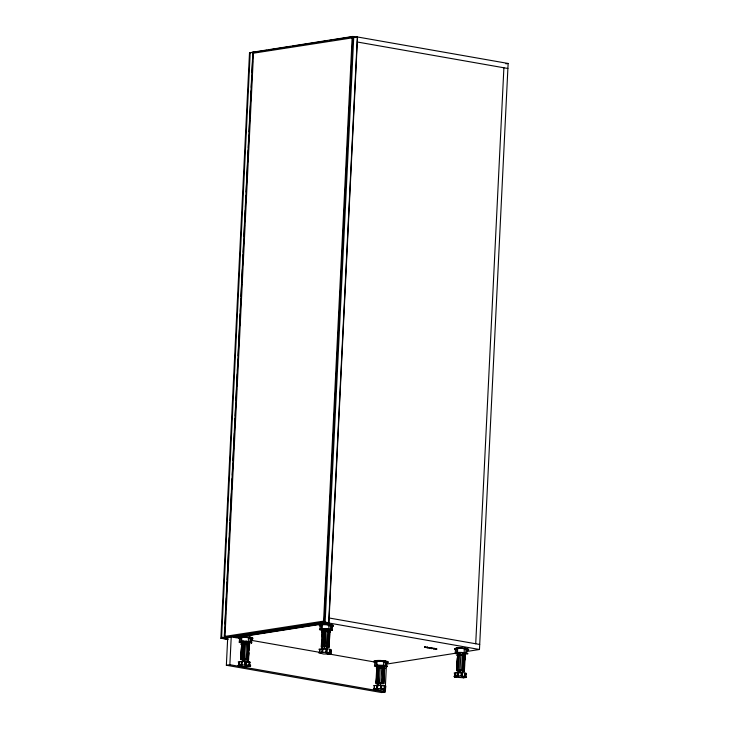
<?xml version="1.0" encoding="UTF-8"?>
<svg xmlns="http://www.w3.org/2000/svg" width="729" height="729" viewBox="0 0 729 729"><rect width="100%" height="100%" fill="white"/><g stroke="black" fill="none" stroke-linecap="round" stroke-linejoin="round"><path stroke-width="1.09" d="M227.302 639.36L220.869 638.23L249.509 52.761L253.018 52.215L252.735 57.892M222.518 637.155L222.463 638.276L221.762 638.385M227.776 638.249L224.231 637.629L252.863 52.16L352.882 36.45L357.319 37.234L328.679 622.694L234.146 637.547M224.878 627.45L224.386 637.675L220.869 638.23M225.051 624.033L225.607 612.67M225.771 609.253L226.327 597.889M226.491 594.481L227.102 581.97M227.22 579.701L227.831 567.198M227.94 564.92L228.551 552.418M228.66 550.14L229.27 537.638M229.444 534.229L230 522.857M230.109 520.588L230.719 508.077M230.883 504.668L231.439 493.296M231.612 489.888L232.168 478.525M232.332 475.108L232.888 463.744M233.052 460.336L233.663 447.825M233.781 445.556L234.392 433.044M234.501 430.775L235.112 418.273M235.221 415.995L235.832 403.492M236.005 400.084L236.561 388.712M236.67 386.443L237.28 373.931M237.444 370.523L238 359.151M238.173 355.743L238.729 344.38M238.893 340.962L239.449 329.599M239.613 326.191L240.224 313.68M240.342 311.411L240.953 298.899M241.062 296.63L241.673 284.128M241.782 281.85L242.393 269.347M242.566 265.939L243.121 254.567M243.231 252.289L243.841 239.786M244.005 236.378L244.561 225.006M244.734 221.598L245.29 210.234M245.454 206.817L246.01 195.454M246.174 192.037L246.785 179.534M246.903 177.265L247.514 164.754M247.623 162.485L248.234 149.983M248.343 147.705L248.953 135.202M249.127 131.785L249.683 120.422M249.792 118.144L250.402 105.641M250.566 102.233L251.122 90.861M251.295 87.453L251.851 76.08M252.015 72.672L252.571 61.309M253.564 52.051L224.933 637.52L225.817 637.675M386.361 666.324L385.103 692.003L381.595 692.55L226.364 665.258L227.721 637.356M226.364 665.258L229.872 664.711L231.239 636.8L239.048 638.176M239.367 641.666L239.568 637.656L240.798 637.884L240.606 641.885L239.367 641.666L239.148 642.486L240.989 642.623M250.293 664.046L250.083 666.434L242.793 666.689L238.465 665.686L238.62 662.479M238.62 665.212L239.267 661.85L239.112 665.058L240.825 665.258L238.018 665.413L238.465 665.686M240.606 659.508L241.855 642.058L240.606 659.508L243.504 660.155M240.606 641.885L242.839 641.556L241.6 641.329L241.8 637.328L248.489 637.529L248.288 641.538L247.259 641.693L251.76 642.304L251.541 643.133L250.311 642.905M242.019 644.773C241.208 645.019 241.39 643.443 241.837 644.263M241.171 656.073L241.645 646.441M242.046 665.112L241.226 664.793L241.381 661.595L242.347 661.558L242.046 665.112L245.217 664.848L245.372 661.64L246.42 661.732L246.256 664.939L244.762 665.121L244.926 661.923L246.42 661.732M240.743 659.262L241.472 659.071L242.365 640.882M246.584 641.821L247.978 642.003L247.14 659.226L244.16 658.989L244.999 641.766L243.522 641.739L242.848 658.998L241.645 659.107L242.493 641.885L241.591 642.039M242.848 658.998L243.568 640.773M244.16 658.989L245.072 640.764M245.746 659.043L246.612 640.9M245.81 665.212L245.965 662.005M248.953 650.35L249.19 642.486L248.616 659.727L246.931 659.244L247.978 642.003M247.942 659.481L248.78 642.258L247.778 642.021M248.844 652.491L248.215 659.964L248.78 642.258M248.215 659.964L248.662 653.293M248.981 646.878L249.19 642.486M250.193 666.178C242.219 665.559 257.027 666.406 247.268 665.44L248.789 665.322L248.944 662.123L247.423 662.233M249.919 642.167L250.111 638.167L248.343 637.848M249.418 665.495L249.582 662.287L248.944 662.123M250.949 642.021L251.15 638.012L252.261 638.877L251.742 639.123M251.541 643.133L251.642 641.128M320.022 628.99L320.222 624.99L321.453 625.209L321.261 629.218L320.022 628.99A6.679 1.075 2.8 0 0 320.669 630.102L321.68 629.947M319.284 652.546L319.913 649.184L319.758 652.391L321.471 652.592L318.691 652.737L323.494 654.013L328.861 654.004L327.503 653.731C332.697 657.312 330.793 644.381 330.866 653.348L328.934 653.412L330.802 653.521M322.774 647.343L321.279 646.842L322.245 629.373L324.323 629.109L323.476 646.331L321.407 646.596L321.881 642.331M321.261 629.218L323.457 628.89L322.218 628.662L322.418 624.662A6.679 1.075 2.8 0 1 329.052 624.871L328.861 628.881L327.84 629.027L332.342 629.646L332.16 630.467L330.93 630.239M322.491 632.125L322.245 629.373M322.136 636.982L322.51 629.382M321.753 647.106L321.863 644.965M322.336 635.333L322.601 629.874M325.799 652.191L325.371 652.464L326.838 652.282L326.993 649.074L325.963 648.983L325.799 652.191L322.674 652.446L321.844 652.136L321.999 648.928L323.785 649.211L321.999 648.928M322.118 646.404L322.956 629.182M322.291 646.441L323.129 629.218M322.674 652.446L322.956 648.892M224.231 637.629L324.25 621.919L352.882 36.45M323.302 646.295L324.15 629.072L325.635 629.063L324.788 646.286L323.476 646.331M324.487 621.062L324.432 622.183L323.548 622.028L352.18 36.559L353.064 36.714M325.608 629.109L324.769 646.331L327.731 646.559L328.579 629.337L327.166 629.2M326.346 646.386L327.184 629.154M326.41 652.555L326.993 649.074M330.219 631.524L329.863 631.87L329.8 629.829L329.226 647.07L327.531 646.577L328.579 629.337M235.613 637.665L328.888 623.013L357.556 36.988L508.131 63.459L479.463 649.484L467.107 651.425M328.542 646.823L329.39 629.601L328.378 629.355M328.752 646.805L329.39 629.601M329.116 643.844L329.517 633.383M329.153 646.24L329.781 633.401M330 652.838L327.868 652.774L329.362 652.665L329.526 649.466L330.155 649.63L330 652.838L330.866 653.348M330.51 629.51L330.702 625.509L328.041 625.026L329.052 624.871M331.522 629.364L331.722 625.354L328.651 625.81M332.16 630.467L332.36 626.457M374.642 665.44L374.843 661.44L376.073 661.659L375.882 665.668L374.642 665.44L374.424 666.27L376.264 666.406M373.895 688.996L374.542 685.634L374.387 688.841L376.1 689.042L373.294 689.187L375.845 689.643L374.041 689.643L374.487 689.916L385.359 690.217L385.823 686.062L379.089 685.023L373.458 685.716M377.358 683.802L375.882 683.292L376.866 665.823L378.971 665.559L378.123 682.781L376.018 683.046L376.547 677.706M375.882 665.668L378.114 665.331L376.875 665.112L377.075 661.103L383.764 661.312L383.563 665.313L382.534 665.468L387.418 666.379L385.577 666.689M377.294 668.557L376.611 668.311L376.866 665.823M376.756 673.432L377.13 665.832M376.355 683.556L376.51 680.348M376.984 670.716L377.194 666.333M377.622 685.342L377.458 688.541L378.287 688.859L376.501 688.577L376.656 685.369L378.442 685.652L376.656 685.369M376.747 682.854L377.595 665.623M376.92 682.891L377.768 665.668M377.321 688.887L377.476 685.688M377.95 682.736L378.798 665.513L380.301 665.504L379.426 682.772L378.123 682.781M380.492 688.623L380.647 685.424L381.695 685.515L381.531 688.714L377.458 688.541M382.415 683L381.021 682.827L381.859 665.595L383.254 665.777L382.206 683.027L383.254 665.777M381.085 688.996L381.695 685.515M383.864 666.725L384.739 666.288L383.891 683.51L383.217 683.264L384.055 666.042L383.053 665.796M383.418 683.246L384.055 666.042M383.8 677.323L384.165 669.833M383.809 682.69L384.301 669.587M384.693 689.279L382.543 689.215L384.065 689.105L384.219 685.898L384.857 686.071L384.693 689.279L385.541 689.789L383.591 689.853L385.468 689.962M385.194 665.951L385.386 661.95L382.725 661.467L383.764 661.312M385.55 661.65L384.484 661.713L385.577 661.112L384.247 660.948M386.224 665.796L386.425 661.795L383.299 662.26M386.817 666.907L386.917 664.912M455.297 652.774L455.497 648.764L456.728 648.992L456.536 652.993L455.297 652.774L455.124 653.594L456.955 653.731M466.296 673.924L465.977 677.551L462.778 677.505L464.136 677.779L455.188 677.241L454.732 676.968L456.518 676.968L454.431 676.785L454.531 674.653M454.559 676.321L455.188 672.967L455.033 676.166L456.746 676.375L453.967 676.521L454.431 676.785M456.554 670.616L457.785 653.166L456.554 670.616L458.04 671.127M456.536 652.993L458.732 652.674L457.493 652.446L457.694 648.436A6.679 1.075 2.8 0 1 464.327 648.655L464.136 652.655L463.115 652.81L468.009 653.722L466.205 654.022M456.873 669.568L457.447 657.795M457.311 655.107L457.712 652.446M457.192 667.673L457.447 662.324M458.222 672.676L458.067 675.883L458.906 676.193L457.119 675.911L457.274 672.712L459.06 672.985L457.274 672.712M457.393 670.179L458.231 652.956L459.589 652.892L458.751 670.115L456.673 670.37M457.566 670.224L458.404 653.002M457.949 676.22L458.104 673.022M457.675 655.407L459.48 655.134L459.416 652.847L460.91 652.847L460.045 670.106L458.751 670.115M461.074 675.965L461.229 672.767L462.268 672.858L462.113 676.056L458.067 675.883M460.063 670.069L461.603 670.206L462.441 652.984M461.685 676.33L462.268 672.858M462.806 670.361L463.653 653.138L462.806 670.361L464.373 671.09L465.348 653.621L464.738 658.241M463.817 670.607L464.665 653.375L463.653 653.138M464.018 670.589L464.911 652.4M464.109 671.081L464.373 665.732M464.236 670.835L464.501 665.486M464.756 660.128L465.075 653.612M465.275 676.621L463.143 676.558L464.637 676.448L464.801 673.241L465.43 673.414L465.275 676.621L466.141 677.132L464.209 677.195L466.077 677.296M465.776 653.293L465.977 649.284L464.2 648.965M466.797 653.138L466.997 649.138L464.947 649.439M475.718 643.762L503.894 67.779M247.186 661.549L247.286 659.69L241.955 659.435L243.969 659.936M252.161 639.151A7.308 1.185 2.8 0 0 252.681 638.886L252.753 638.048L251.423 637.428L243.103 636.663A7.308 1.185 2.8 0 0 239.167 637.1L238.602 637.665L239.039 637.975M382.543 683.583L377.23 683.219L377.841 685.369M374.314 661.759L373.922 661.148A7.308 1.185 2.8 0 1 378.378 660.447L380.183 660.456A6.998 1.13 2.8 0 1 388.028 661.832L387.983 662.132A7.308 1.185 2.8 0 1 387.464 662.397M329.544 624.507L329.262 625.154L330.21 625.3L330.793 624.607L329.544 624.507L330.21 625.3L329.38 625.063L330.793 624.607L329.262 625.154M375.563 661.294L376.993 661.294L375.563 661.294L375.736 660.702L376.902 660.939M464.82 648.291L465.512 648.546L464.537 648.938L464.82 648.291L465.922 648.883L464.537 648.938L464.82 648.291L466.15 648.455M324.141 649.174L324.943 646.514L327.895 647.142L327.348 647.325M459.68 672.065L460.218 670.288L463.17 670.926L461.831 673.122M381.24 685.789L380.201 685.697L380.975 683.055M330.875 650.304L331.13 649.621L328.579 648.938L324.405 648.582L318.865 649.266M466.15 674.079L466.405 673.405L463.854 672.721L459.68 672.366L454.14 673.049M322.273 631.87L325.526 631.305L329.836 632.335M457.575 655.125C458.158 653.959 466.633 654.624 464.428 655.772M461.603 670.206L463.006 670.343M241.609 644.545L241.099 643.844A4.41 0.711 2.8 0 1 243.614 643.388L245.791 643.434A4.201 0.683 2.8 0 1 249.291 643.999L249.646 644.372A4.41 0.711 2.8 0 1 248.853 644.673M376.884 668.329L380.183 667.746L384.484 668.775M379.426 682.772L381.021 682.827M245.7 659.271L244.197 661.841L241.955 659.435M249.345 637.155L248.808 637.72L250.238 637.902L250.22 637.264L249.345 637.155L248.808 637.72L250.238 637.902M247.286 659.69L246.703 659.991M239.568 637.656L239.34 638.486M325.963 648.983L325.526 649.257L326.565 649.348M454.568 648.764L454.996 649.612C455.215 645.739 465.767 648.418 468.61 649.174A7.08 1.148 2.8 0 1 468.583 649.466M239.905 638.814A6.98 1.13 2.8 0 1 239.012 638.513L238.574 638.194L239.139 637.629L243.085 637.201L252.753 638.048M375.18 662.597A6.98 1.13 2.8 0 1 374.287 662.287L373.895 661.677A7.308 1.185 2.8 0 1 378.36 660.975L382.014 661.075A6.98 1.13 2.8 0 1 387.564 662.05L388.028 661.832M374.843 661.44L374.314 661.686L375.426 662.552M387.008 662.907L387.536 662.661L386.425 661.795M462.614 671.099L463.17 670.926M319.758 652.391L321.844 652.136M455.033 676.166L457.119 675.911M238.183 661.941L243.814 661.239L250.548 662.278M374.387 688.841L376.501 688.577M239.112 665.058L241.226 664.793M329.235 630.284L329.945 630.093M457.52 653.148L458.231 652.956M464.51 654.059L464.956 653.858M464.4 656.3L465.239 655.863L459.306 655.098M464.373 671.09L462.304 671.354M241.481 644.281L246.475 644.062L249.209 645.001M248.589 642.951L249.318 642.75M248.48 659.982L247.578 660.128M248.525 637.465L250.138 637.155M329.089 624.808L330.702 624.498A7.08 1.148 2.8 0 1 332.807 625.956M454.568 649.001A7.08 1.148 2.8 0 1 464.364 648.582L465.977 648.281L467.234 649.092A7.08 1.148 2.8 0 1 468.054 650.268M456.245 648.127L457.657 648.783L456.39 648.728L456.245 648.127L457.548 648.272L456.39 648.728L457.657 648.783M254.457 52.206L262.522 50.939M264.536 50.62L266.978 50.237M269.019 49.918L290.388 46.565M292.557 46.219L294.844 45.863M297.04 45.517L327.294 40.769M329.39 40.432L331.777 40.059M333.855 39.73L353.765 36.605L325.134 622.074L225.115 637.784M253.51 53.171L352.79 37.79M354.185 37.516L357.556 36.988M355.123 37.571L357.319 37.234M505.88 63.815L508.131 63.459M387.318 663.964L454.741 653.366M250.22 637.264L249.054 637.374L249.209 637.93M242.493 641.885L243.696 641.775M377.321 668.019C375.745 666.734 383.8 667.126 384.383 667.983M248.06 662.406L249.582 662.287M324.943 646.514L322.774 646.997M241.6 641.329L248.288 641.538M384.329 661.157L385.577 661.112M376.875 665.112L383.563 665.313M242.684 658.961L244.179 658.952M464.655 648.837L465.922 648.883M329.718 631.533C329.007 630.804 321.671 630.157 322.519 631.587M329.226 647.07L327.203 647.616M241.773 643.762L247.896 643.707L249.619 644.901A4.401 0.711 2.8 0 1 248.826 645.201M383.891 683.51L382.853 683.911M246.256 664.939L248.789 665.322M381.531 688.714L384.065 689.105M326.838 652.282L329.362 652.665M460.801 673.04L461.84 673.131M462.113 676.056L464.637 676.448M330.702 624.498L325.498 624.015A7.08 1.148 2.8 0 0 319.293 624.99M322.555 624.416L321.48 624.471M460.801 672.074L460.218 670.288L457.885 670.543L459.908 671.044M344.999 37.981L346.767 38.3M357.31 42.009L507.885 68.48M252.863 52.16L253.747 52.315M251.095 52.807L250.211 52.652L221.57 638.121L228.223 639.287M249.509 52.761L250.393 52.916M329.134 617.992L479.709 644.463M324.268 621.026L224.988 636.399L225.653 636.517M324.25 621.919L328.679 622.694M328.888 623.013L479.463 649.484M464.364 648.582L467.234 649.092M316.359 623.45L319.913 624.07M233.891 636.408L237.435 637.028M251.341 640.335L319.457 652.309M326.164 653.494L374.187 661.932M229.872 664.711L385.103 692.003M382.206 683.027L383.217 683.264M380.183 660.456L382.014 661.075M244.917 636.672L246.748 637.301M241.381 661.595L242.21 661.905M456.892 648.008L457.621 648.628M384.921 668.147L384.566 667.773A4.201 0.683 2.8 0 0 381.067 667.208L378.889 667.172A4.41 0.711 2.8 0 0 376.374 667.627L376.729 667.992A4.21 0.683 2.8 0 0 377.312 668.174M241.427 644.746L241.071 644.372A4.41 0.711 2.8 0 1 242.629 643.98L245.782 643.962A4.21 0.683 2.8 0 1 249.263 644.527M387.564 662.05L387.956 662.661A7.308 1.185 2.8 0 1 387.436 662.934M252.289 638.267L252.681 638.886M377.795 683.037L378.788 685.625M458.049 670.771L458.514 672.703M326.911 646.696L327.266 649.466M329.49 632.007A4.274 0.693 2.8 0 0 327.494 630.858L325.298 630.722A4.274 0.693 2.8 0 0 322.008 631.004A4.274 0.693 2.8 0 0 322.728 631.724M322.701 632.253A4.274 0.693 2.8 0 1 322.737 631.369A4.274 0.693 2.8 0 1 328.141 631.478A4.274 0.693 2.8 0 1 329.991 632.408M322.218 628.662A6.679 1.075 2.8 0 1 328.861 628.881M319.721 625.837A7.08 1.148 2.8 0 1 327.321 624.644A7.08 1.148 2.8 0 1 331.832 626.694M320.04 625.801A6.679 1.075 2.8 0 1 320.222 624.99M331.722 625.354A6.679 1.075 2.8 0 1 332.925 625.938M384.639 668.848A4.41 0.711 2.8 0 0 384.894 668.684L384.538 668.311A4.21 0.683 2.8 0 0 381.057 667.746L379.937 667.7A4.41 0.711 2.8 0 0 376.346 668.156L376.702 668.529A4.21 0.683 2.8 0 0 377.285 668.712M466.997 649.138A6.679 1.075 2.8 0 1 467.635 650.241M455.315 649.585A6.679 1.075 2.8 0 1 455.497 648.764M464.765 655.781A4.274 0.693 2.8 0 0 462.769 654.642L460.573 654.505A4.274 0.693 2.8 0 0 457.402 655.325M457.384 655.854A4.274 0.693 2.8 0 1 461.657 655.079A4.274 0.693 2.8 0 1 464.738 656.319M457.493 652.446A6.679 1.075 2.8 0 1 464.136 652.655M424.506 647.306L425.59 647.388L424.579 647.288M426.747 647.142L427.832 647.215L426.829 647.124M428.971 647.525L430.046 647.634L428.971 647.525M429.982 648.136L428.898 648.108L429.982 648.136M431.185 647.917L432.27 647.999L431.185 647.917M432.206 648.528L431.121 648.5L432.197 648.6M433.409 648.309L434.484 648.391L433.409 648.309M435.623 648.701L436.707 648.774L435.623 648.701M241.919 637.082L241.746 637.675L240.442 637.456L240.606 636.909L241.919 637.082C241.736 638.622 239.376 635.806 241.718 637.51L240.442 637.456L241.919 637.082M425.618 646.823L424.497 646.769L425.618 646.823M426.802 647.68L427.805 647.799L426.802 647.68M433.454 648.846L434.457 648.965L433.454 648.846M435.669 649.238L436.671 649.357L435.669 649.238M322.346 624.844L321.079 624.789L322.346 624.844"/></g></svg>
